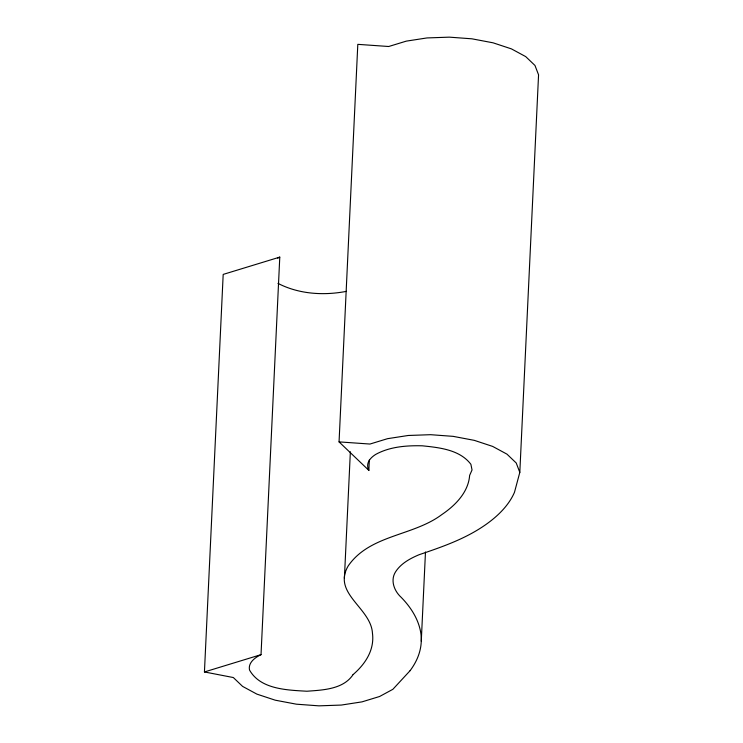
<?xml version="1.0" encoding="UTF-8"?>
<svg xmlns="http://www.w3.org/2000/svg" width="743" height="743" viewBox="0 0 743 743"><rect width="100%" height="100%" fill="white"/><g stroke="black" fill="none" stroke-linecap="round" stroke-linejoin="round"><path stroke-width="1.11" d="M410.108 670.66L392.871 689.309L379.589 696.497L362.008 701.866L341.325 705.061L318.951 705.85L296.411 704.188L275.244 700.185L256.883 694.12L242.589 686.393L233.33 677.542L204.436 671.951L223.188 274.408L279.777 257.115L261.025 654.657A57.239 22.643 2.7 0 0 249.592 670.158C260.579 689.43 287.151 690.071 306.878 691.231C322.889 690.043 343.303 689.383 353.101 674.588M353.083 674.588A234.881 92.903 2.7 0 0 372.457 633.259C371.026 607.728 331.87 593.453 348.263 565.832C369.949 534.588 413.117 536.186 441.862 514.555A223.355 88.352 2.7 0 0 469.622 475.436L472.037 469.947L470.886 464.291C459.722 449.626 439.327 447.583 422.275 445.809C406.505 445.419 390.019 446.636 375.893 454.307A57.239 22.643 2.7 0 0 368.853 470.375L339.059 441.89L357.81 44.348L388.71 46.503L406.291 41.134L426.974 37.939L449.348 37.15L471.889 38.812L493.055 42.815L511.416 48.88L525.71 56.607L534.969 65.458L538.564 74.829L519.812 472.372L514.5 492.228A276.61 109.416 2.7 0 1 483.749 526.007C464.059 539.353 441.453 547.154 419.098 554.715C410.117 558.504 400.941 563.435 395.545 571.869C390.121 580.348 394.227 591.029 401.127 597.279C410.888 607.254 418.876 619.634 420.909 633.668A288.145 113.976 2.7 0 1 410.099 670.66M344.408 578.119L350.362 451.781M368.853 470.375L369.345 459.945M421.272 641.237L425.479 551.984M204.436 671.951L261.025 654.657M346.526 291.33C323.716 295.779 298.835 294.163 277.966 283.371M339.059 441.89L369.968 444.045L387.549 438.676L408.232 435.482L430.596 434.692L453.137 436.355L474.313 440.358L492.674 446.422L506.967 454.149L516.227 463L519.812 472.372M277.706 258.174A57.239 22.643 2.7 0 1 279.767 257.115"/></g></svg>
